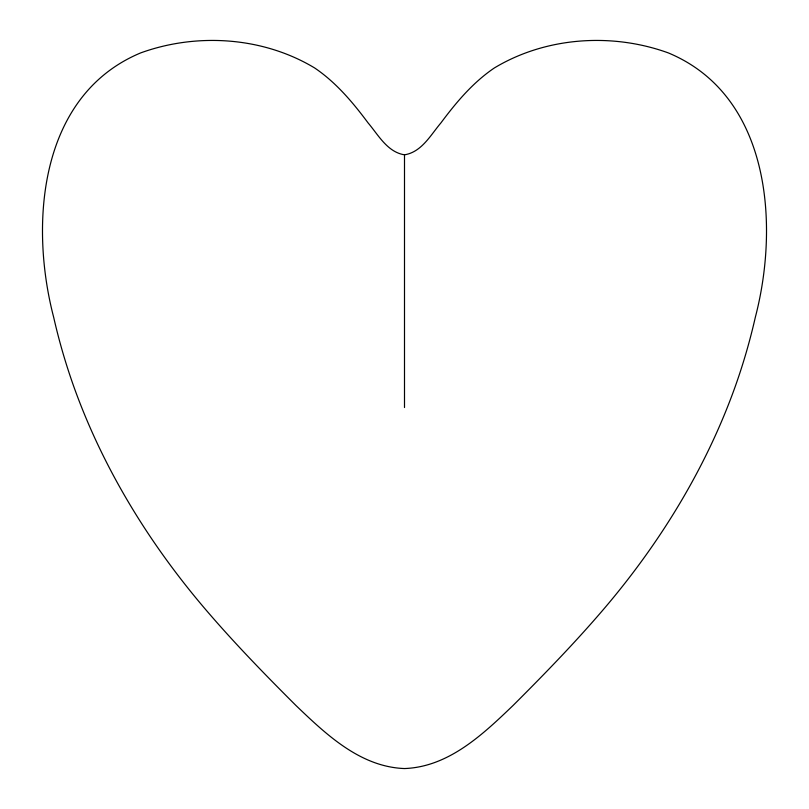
<?xml version="1.0" encoding="UTF-8"?>
<svg xmlns="http://www.w3.org/2000/svg" width="809" height="809" viewBox="0 0 809 809"><rect width="100%" height="100%" fill="white"/><g stroke="black" fill="none" stroke-linecap="round" stroke-linejoin="round"><path stroke-width="1.21" d="M404.5 154.822C421.661 152.102 430.621 135.032 440.915 122.907C456.205 102.369 472.931 82.457 494.309 67.986C545.893 36.88 612.019 32.502 668.305 52.898C770.117 95.351 779.623 224.154 755.323 317.29A608.55 608.55 0 0 1 734.926 387.359C705.933 468.067 660.447 542.283 605.061 607.539C576.018 641.679 544.76 673.846 513.048 705.499C482.902 734.38 448.722 766.942 404.5 768.55C360.278 766.942 326.098 734.38 295.952 705.499C264.24 673.846 232.982 641.679 203.939 607.539C148.553 542.283 103.056 468.067 74.074 387.359A608.55 608.55 0 0 1 53.677 317.29C29.377 224.154 38.883 95.351 140.695 52.898C196.981 32.502 263.107 36.88 314.691 67.986C336.069 82.457 352.795 102.369 368.085 122.907C378.379 135.032 387.339 152.102 404.5 154.822L404.5 407.534"/></g></svg>
